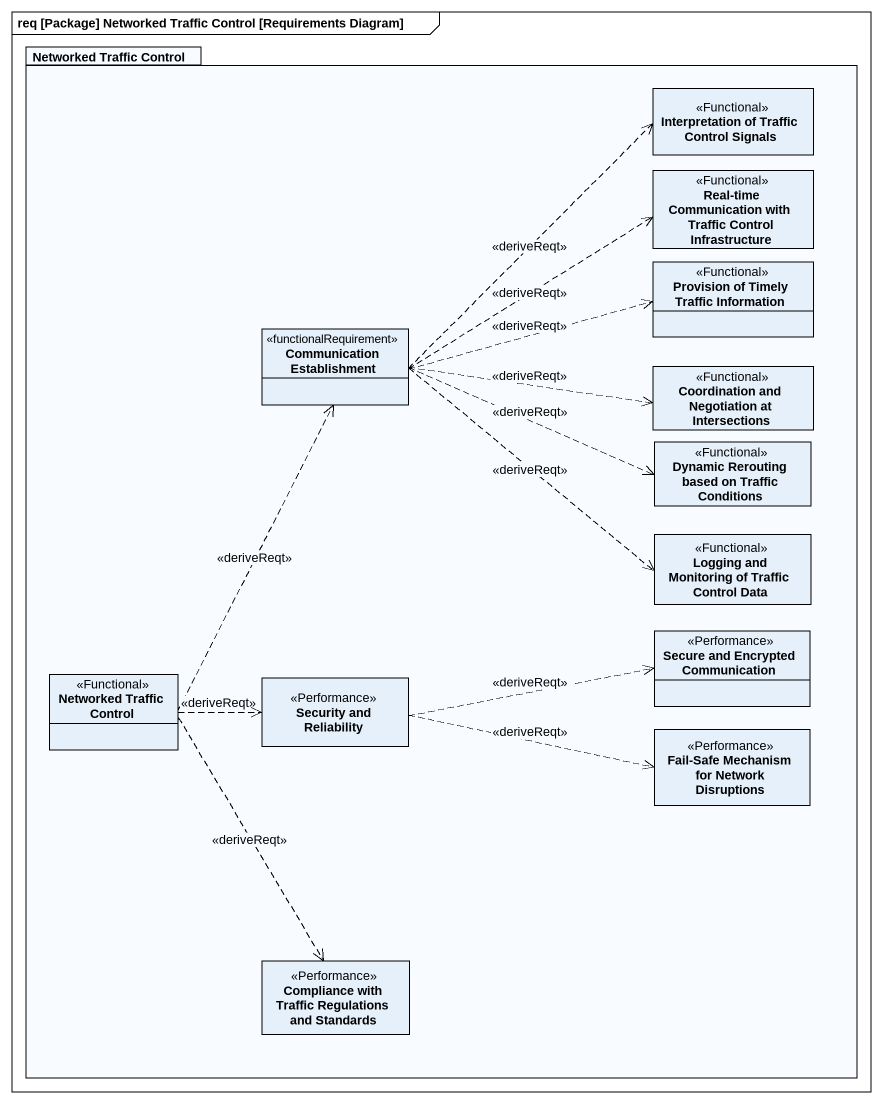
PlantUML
@startuml
mainframe req [Package] Networked Traffic Control [Requirements Diagram]
hide circle
hide empty members
package "Networked Traffic Control" as Networked_Traffic_Control {
  class "Interpretation of Traffic Control Signals" as Interpretation_of_Traffic <<Functional>>
  class "Real-time Communication with Traffic Control Infrastructure" as Real_time_Communication <<Functional>>
  class "Provision of Timely Traffic Information" as Provision_of_Timely_Traffic <<Functional>>
  class "Communication Establishment" as Communication_Establishment <<functionalRequirement>>
  class "Coordination and Negotiation at Intersections" as Coordination_and <<Functional>>
  class "Dynamic Rerouting based on Traffic Conditions" as Dynamic_Rerouting_based_on <<Functional>>
  class "Logging and Monitoring of Traffic Control Data" as Logging_and_Monitoring_of <<Functional>>
  class "Secure and Encrypted Communication" as Secure_and_Encrypted <<Performance>>
  class "Networked Traffic Control" as Networked_Traffic_Control_2 <<Functional>>
  class "Security and Reliability" as Security_and_Reliability <<Performance>>
  class "Fail-Safe Mechanism for Network Disruptions" as Fail_Safe_Mechanism_for <<Performance>>
  class "Compliance with Traffic Regulations and Standards" as Compliance_with_Traffic <<Performance>>
}
Communication_Establishment .up.> Interpretation_of_Traffic : <<deriveReqt>>
Communication_Establishment .right.> Real_time_Communication : <<deriveReqt>>
Communication_Establishment .right.> Provision_of_Timely_Traffic : <<deriveReqt>>
Communication_Establishment .right.> Coordination_and : <<deriveReqt>>
Communication_Establishment .right.> Dynamic_Rerouting_based_on : <<deriveReqt>>
Communication_Establishment .right.> Logging_and_Monitoring_of : <<deriveReqt>>
Networked_Traffic_Control_2 .up.> Communication_Establishment : <<deriveReqt>>
Networked_Traffic_Control_2 .right.> Security_and_Reliability : <<deriveReqt>>
Networked_Traffic_Control_2 ..> Compliance_with_Traffic : <<deriveReqt>>
Security_and_Reliability .right.> Secure_and_Encrypted : <<deriveReqt>>
Security_and_Reliability .right.> Fail_Safe_Mechanism_for : <<deriveReqt>>
@enduml
